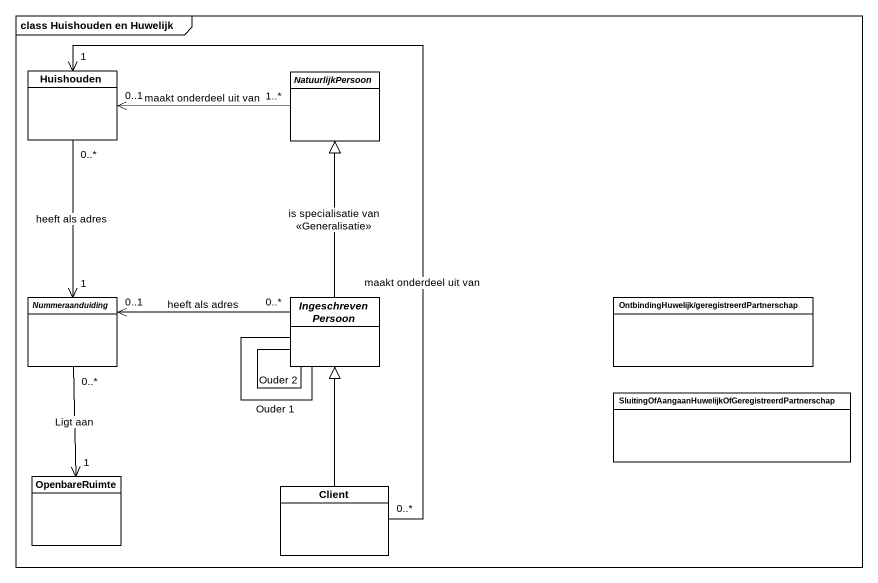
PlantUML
@startuml
mainframe class Huishouden en Huwelijk
hide circle
hide empty members
class Huishouden
abstract class NatuurlijkPersoon
abstract class Nummeraanduiding
abstract class IngeschrevenPersoon
class "OntbindingHuwelijk/geregistreerdPartnerschap" as OntbindingHuwelijk
class "SluitingOfAangaanHuwelijkOfGeregistreerdPartnerschap" as SluitingOfAangaanHuwelijkOfG
class OpenbareRuimte
class Client
Huishouden "0..*" --> "1" Nummeraanduiding : heeft als adres
NatuurlijkPersoon "1..*" -left-> "0..1" Huishouden : maakt onderdeel uit van
Nummeraanduiding "0..*" --> "1" OpenbareRuimte : Ligt aan
IngeschrevenPersoon -up-|> NatuurlijkPersoon : is specialisatie van\n<<Generalisatie>>
IngeschrevenPersoon "0..*" -left-> "0..1" Nummeraanduiding : heeft als adres
IngeschrevenPersoon -- IngeschrevenPersoon : Ouder 1
IngeschrevenPersoon -- IngeschrevenPersoon : Ouder 2
Client "0..*" -up-> "1" Huishouden : maakt onderdeel uit van
Client -up-|> IngeschrevenPersoon
@enduml
